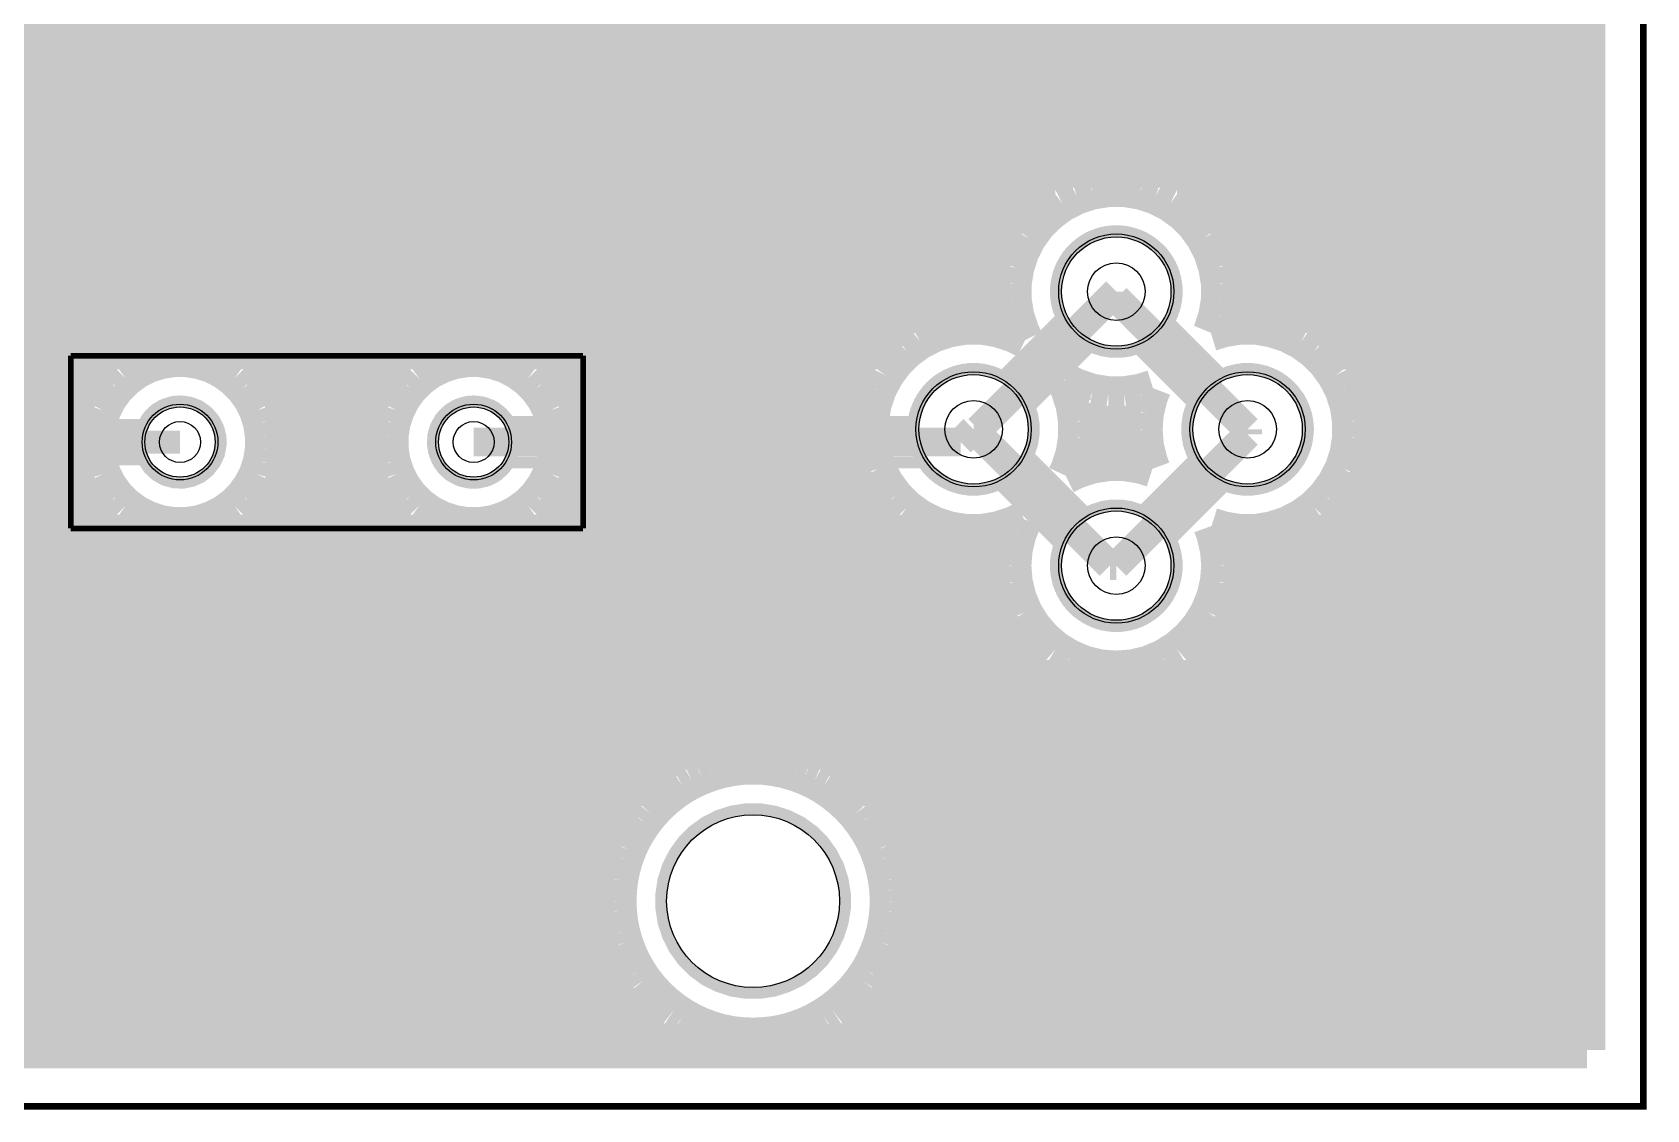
# Model space of a CAD drawing. Extents: x 0 to 3.94, y 0 to 3.94.
# Drawn here: x 2.835 to 3.939, y -0.002 to 0.734 of the extents above; entities that cross this region are included whole.
import ezdxf

# ---------------------------------------------------------------- set-up
doc = ezdxf.new("R2010")
doc.units = 0
for name, color, linetype in [('Board_Outline', 21, 'CONTINUOUS'), ('Bottom', 10, 'CONTINUOUS'), ('Bottom_Mask', 15, 'CONTINUOUS'), ('Drill_Bottom', 12, 'CONTINUOUS'), ('Drill_Top', 11, 'CONTINUOUS'), ('Edge_Bottom', 23, 'CONTINUOUS'), ('Edge_Top', 22, 'CONTINUOUS'), ('Top', 9, 'CONTINUOUS'), ('Top_Assembly', 2, 'CONTINUOUS'), ('Top_Mask', 6, 'CONTINUOUS'), ('Top_Silk', 3, 'CONTINUOUS')]:
    doc.layers.add(name, color=color, linetype=linetype)

msp = doc.modelspace()

# ---------------------------------------------------------------- linework, layer by layer
at = {"layer": 'Board_Outline', "linetype": 'CONTINUOUS', "const_width": 0.0047}
msp.add_lwpolyline([(0, 0), (3.937, 0), (3.937, 3.937), (0, 3.937), (0, 0)], dxfattribs=at)
at = {"layer": 'Bottom', "linetype": 'CONTINUOUS', "const_width": 0.025}
for points in [[(3.8985, 0.0385), (3.8985, 3.8985)], [(0.041, 0.7402), (3.896, 0.7402)], [(0.041, 0.7153), (3.896, 0.7153)], [(0.041, 0.6905), (3.896, 0.6905)], [(0.041, 0.6656), (3.896, 0.6656)], [(0.041, 0.6407), (3.896, 0.6407)], [(3.5308, 0.6107), (3.5397, 0.6173)], [(3.5397, 0.6173), (3.5496, 0.6223)], [(3.5496, 0.6223), (3.5601, 0.6257)], [(3.5601, 0.6257), (3.5711, 0.6274)], [(3.5711, 0.6274), (3.5821, 0.6274)], [(3.5821, 0.6274), (3.5931, 0.6257)], [(3.5931, 0.6257), (3.6036, 0.6223)], [(3.6036, 0.6223), (3.6135, 0.6173)], [(3.6135, 0.6173), (3.6225, 0.6107)], [(0.041, 0.6158), (3.535, 0.6158)], [(3.5229, 0.6029), (3.5308, 0.6107)], [(3.6182, 0.6158), (3.896, 0.6158)], [(3.6225, 0.6107), (3.6303, 0.6029)], [(3.5164, 0.5939), (3.5229, 0.6029)], [(3.6303, 0.6029), (3.6368, 0.5939)], [(2.6511, 0.591), (3.5122, 0.591)], [(3.508, 0.5735), (3.5114, 0.5841)], [(3.5114, 0.5841), (3.5164, 0.5939)], [(3.6368, 0.5939), (3.6418, 0.5841)], [(3.641, 0.591), (3.896, 0.591)], [(3.6418, 0.5841), (3.6452, 0.5735)], [(3.5062, 0.5626), (3.508, 0.5735)], [(3.6452, 0.5735), (3.647, 0.5626)], [(2.6511, 0.5661), (3.5041, 0.5661)], [(3.5062, 0.5515), (3.5062, 0.5626)], [(3.647, 0.5626), (3.647, 0.5515)], [(3.6491, 0.5661), (3.896, 0.5661)], [(3.508, 0.5406), (3.5062, 0.5515)], [(3.647, 0.5515), (3.6452, 0.5406)], [(2.6511, 0.5412), (3.5053, 0.5412)], [(3.5114, 0.5301), (3.508, 0.5406)], [(3.6452, 0.5406), (3.6418, 0.5301)], [(3.6479, 0.5412), (3.896, 0.5412)], [(3.4519, 0.5281), (3.4625, 0.5315)], [(3.4625, 0.5315), (3.4734, 0.5333)], [(3.4734, 0.5333), (3.4845, 0.5333)], [(3.4845, 0.5333), (3.4954, 0.5315)], [(3.4954, 0.5315), (3.506, 0.5281)], [(3.5143, 0.524), (3.5114, 0.5301)], [(3.6413, 0.5289), (3.6499, 0.5315)], [(3.6418, 0.5301), (3.6413, 0.5289)], [(3.6499, 0.5315), (3.6608, 0.5333)], [(3.6608, 0.5333), (3.6719, 0.5333)], [(3.6719, 0.5333), (3.6828, 0.5315)], [(3.6828, 0.5315), (3.6934, 0.5281)], [(3.4331, 0.5166), (3.4421, 0.5231)], [(3.4421, 0.5231), (3.4519, 0.5281)], [(3.506, 0.5281), (3.5143, 0.524)], [(3.6934, 0.5281), (3.7032, 0.5231)], [(3.7032, 0.5231), (3.7122, 0.5166)], [(2.6511, 0.5164), (3.4304, 0.5164)], [(2.9064, 0.5029), (2.9144, 0.507)], [(2.9144, 0.507), (2.9229, 0.5097)], [(2.9229, 0.5097), (2.9318, 0.5111)], [(2.9318, 0.5111), (2.9408, 0.5111)], [(2.9408, 0.5111), (2.9496, 0.5097)], [(2.9496, 0.5097), (2.9581, 0.507)], [(2.9581, 0.507), (2.9661, 0.5029)], [(3.1072, 0.5029), (3.1152, 0.507)], [(3.1152, 0.507), (3.1237, 0.5097)], [(3.1237, 0.5097), (3.1326, 0.5111)], [(3.1326, 0.5111), (3.1415, 0.5111)], [(3.1415, 0.5111), (3.1504, 0.5097)], [(3.1504, 0.5097), (3.1589, 0.507)], [(3.1589, 0.507), (3.1669, 0.5029)], [(3.4188, 0.4998), (3.4253, 0.5087)], [(3.4253, 0.5087), (3.4331, 0.5166)], [(3.7122, 0.5166), (3.72, 0.5087)], [(3.7149, 0.5164), (3.896, 0.5164)], [(3.72, 0.5087), (3.7265, 0.4998)], [(2.8928, 0.4913), (2.8992, 0.4976)], [(2.8992, 0.4976), (2.9064, 0.5029)], [(2.9661, 0.5029), (2.9734, 0.4976)], [(2.9734, 0.4976), (2.9797, 0.4913)], [(3.0936, 0.4913), (3.0999, 0.4976)], [(3.0999, 0.4976), (3.1072, 0.5029)], [(3.1669, 0.5029), (3.1742, 0.4976)], [(3.1742, 0.4976), (3.1805, 0.4913)], [(3.4137, 0.4899), (3.4188, 0.4998)], [(3.5496, 0.4919), (3.5413, 0.496)], [(3.5413, 0.496), (3.5442, 0.4899)], [(3.7265, 0.4998), (3.7316, 0.4899)], [(2.6511, 0.4915), (2.8905, 0.4915)], [(2.8875, 0.484), (2.8928, 0.4913)], [(2.9797, 0.4913), (2.985, 0.484)], [(2.982, 0.4915), (3.0913, 0.4915)], [(3.0883, 0.484), (3.0936, 0.4913)], [(3.1805, 0.4913), (3.1858, 0.484)], [(3.1828, 0.4915), (3.4119, 0.4915)], [(3.4103, 0.4794), (3.4137, 0.4899)], [(3.5442, 0.4899), (3.5476, 0.4794)], [(3.5601, 0.4884), (3.5496, 0.4919)], [(3.5711, 0.4867), (3.5601, 0.4884)], [(3.5821, 0.4867), (3.5711, 0.4867)], [(3.5931, 0.4884), (3.5821, 0.4867)], [(3.6017, 0.4911), (3.5931, 0.4884)], [(3.5966, 0.4739), (3.5992, 0.4847)], [(3.5992, 0.4847), (3.6017, 0.4911)], [(3.7316, 0.4899), (3.735, 0.4794)], [(3.7334, 0.4915), (3.896, 0.4915)], [(2.8807, 0.4675), (2.8835, 0.476)], [(2.8835, 0.476), (2.8875, 0.484)], [(2.985, 0.484), (2.9891, 0.476)], [(2.9891, 0.476), (2.9918, 0.4675)], [(3.0815, 0.4675), (3.0843, 0.476)], [(3.0843, 0.476), (3.0883, 0.484)], [(3.1858, 0.484), (3.1898, 0.476)], [(3.1898, 0.476), (3.1926, 0.4675)], [(3.4086, 0.4684), (3.4103, 0.4794)], [(3.5476, 0.4794), (3.5493, 0.4684)], [(3.5958, 0.4629), (3.5966, 0.4739)], [(3.735, 0.4794), (3.7367, 0.4684)], [(1.9782, 0.4666), (2.878, 0.4666)], [(2.8793, 0.4586), (2.8807, 0.4675)], [(2.9918, 0.4675), (2.9932, 0.4586)], [(2.9945, 0.4666), (3.0788, 0.4666)], [(3.0801, 0.4586), (3.0815, 0.4675)], [(3.1926, 0.4675), (3.194, 0.4586)], [(3.1953, 0.4666), (3.406, 0.4666)], [(3.4086, 0.4574), (3.4086, 0.4684)], [(3.5493, 0.4684), (3.5493, 0.4574)], [(3.5519, 0.4666), (3.5934, 0.4666)], [(3.5966, 0.4519), (3.5958, 0.4629)], [(3.7367, 0.4684), (3.7367, 0.4574)], [(3.7393, 0.4666), (3.896, 0.4666)], [(2.8793, 0.4497), (2.8793, 0.4586)], [(2.9932, 0.4586), (2.9932, 0.4497)], [(3.0801, 0.4497), (3.0801, 0.4586)], [(3.194, 0.4586), (3.194, 0.4497)], [(3.4103, 0.4464), (3.4086, 0.4574)], [(3.5493, 0.4574), (3.5476, 0.4464)], [(3.5992, 0.4411), (3.5966, 0.4519)], [(3.7367, 0.4574), (3.735, 0.4464)], [(1.9814, 0.4418), (2.878, 0.4418)], [(2.8807, 0.4408), (2.8793, 0.4497)], [(2.8835, 0.4323), (2.8807, 0.4408)], [(2.9918, 0.4408), (2.9891, 0.4323)], [(2.9932, 0.4497), (2.9918, 0.4408)], [(2.9946, 0.4418), (3.0788, 0.4418)], [(3.0815, 0.4408), (3.0801, 0.4497)], [(3.0843, 0.4323), (3.0815, 0.4408)], [(3.1926, 0.4408), (3.1898, 0.4323)], [(3.194, 0.4497), (3.1926, 0.4408)], [(3.1953, 0.4418), (3.4091, 0.4418)], [(3.4137, 0.4359), (3.4103, 0.4464)], [(3.5476, 0.4464), (3.5442, 0.4359)], [(3.5488, 0.4418), (3.5965, 0.4418)], [(3.6012, 0.4358), (3.5992, 0.4411)], [(3.735, 0.4464), (3.7316, 0.4359)], [(3.7362, 0.4418), (3.896, 0.4418)], [(2.8875, 0.4243), (2.8835, 0.4323)], [(2.9891, 0.4323), (2.985, 0.4243)], [(3.0883, 0.4243), (3.0843, 0.4323)], [(3.1898, 0.4323), (3.1858, 0.4243)], [(3.4188, 0.426), (3.4137, 0.4359)], [(3.5442, 0.4359), (3.542, 0.4312)], [(3.542, 0.4312), (3.5496, 0.4349)], [(3.5496, 0.4349), (3.5601, 0.4383)], [(3.5601, 0.4383), (3.5711, 0.44)], [(3.5711, 0.44), (3.5821, 0.44)], [(3.5821, 0.44), (3.5931, 0.4383)], [(3.5931, 0.4383), (3.6012, 0.4358)], [(3.7316, 0.4359), (3.7265, 0.426)], [(2.8928, 0.417), (2.8875, 0.4243)], [(2.985, 0.4243), (2.9797, 0.417)], [(3.0936, 0.417), (3.0883, 0.4243)], [(3.1858, 0.4243), (3.1805, 0.417)], [(3.4253, 0.4171), (3.4188, 0.426)], [(3.7265, 0.426), (3.72, 0.4171)], [(1.9743, 0.4169), (2.8904, 0.4169)], [(2.8992, 0.4107), (2.8928, 0.417)], [(2.9064, 0.4054), (2.8992, 0.4107)], [(2.9734, 0.4107), (2.9661, 0.4054)], [(2.9797, 0.417), (2.9734, 0.4107)], [(2.9821, 0.4169), (3.0913, 0.4169)], [(3.0999, 0.4107), (3.0936, 0.417)], [(3.1072, 0.4054), (3.0999, 0.4107)], [(3.1742, 0.4107), (3.1669, 0.4054)], [(3.1805, 0.417), (3.1742, 0.4107)], [(3.1829, 0.4169), (3.4229, 0.4169)], [(3.4331, 0.4092), (3.4253, 0.4171)], [(3.4421, 0.4027), (3.4331, 0.4092)], [(3.7122, 0.4092), (3.7032, 0.4027)], [(3.72, 0.4171), (3.7122, 0.4092)], [(3.7224, 0.4169), (3.896, 0.4169)], [(2.9144, 0.4014), (2.9064, 0.4054)], [(2.9229, 0.3986), (2.9144, 0.4014)], [(2.9318, 0.3972), (2.9229, 0.3986)], [(2.9408, 0.3972), (2.9318, 0.3972)], [(2.9496, 0.3986), (2.9408, 0.3972)], [(2.9581, 0.4014), (2.9496, 0.3986)], [(2.9661, 0.4054), (2.9581, 0.4014)], [(3.1152, 0.4014), (3.1072, 0.4054)], [(3.1237, 0.3986), (3.1152, 0.4014)], [(3.1326, 0.3972), (3.1237, 0.3986)], [(3.1415, 0.3972), (3.1326, 0.3972)], [(3.1504, 0.3986), (3.1415, 0.3972)], [(3.1589, 0.4014), (3.1504, 0.3986)], [(3.1669, 0.4054), (3.1589, 0.4014)], [(3.4519, 0.3977), (3.4421, 0.4027)], [(3.4625, 0.3943), (3.4519, 0.3977)], [(3.506, 0.3977), (3.4954, 0.3943)], [(3.5136, 0.4014), (3.506, 0.3977)], [(3.5095, 0.3915), (3.5136, 0.4014)], [(3.6499, 0.3943), (3.6418, 0.3968)], [(3.6418, 0.3968), (3.6437, 0.3915)], [(3.6934, 0.3977), (3.6828, 0.3943)], [(3.7032, 0.4027), (3.6934, 0.3977)], [(2.6266, 0.392), (3.5072, 0.392)], [(3.4734, 0.3925), (3.4625, 0.3943)], [(3.4845, 0.3925), (3.4734, 0.3925)], [(3.4954, 0.3943), (3.4845, 0.3925)], [(3.5069, 0.3807), (3.5095, 0.3915)], [(3.6437, 0.3915), (3.6463, 0.3807)], [(3.6461, 0.392), (3.896, 0.392)], [(3.6608, 0.3925), (3.6499, 0.3943)], [(3.6719, 0.3925), (3.6608, 0.3925)], [(3.6828, 0.3943), (3.6719, 0.3925)], [(3.506, 0.3697), (3.5069, 0.3807)], [(3.6463, 0.3807), (3.6472, 0.3697)], [(2.6469, 0.3672), (3.5036, 0.3672)], [(3.5069, 0.3586), (3.506, 0.3697)], [(3.6472, 0.3697), (3.6463, 0.3586)], [(3.6497, 0.3672), (3.896, 0.3672)], [(3.5095, 0.3479), (3.5069, 0.3586)], [(3.6463, 0.3586), (3.6437, 0.3479)], [(2.651, 0.3423), (3.5091, 0.3423)], [(3.5137, 0.3376), (3.5095, 0.3479)], [(3.6437, 0.3479), (3.6395, 0.3376)], [(3.6442, 0.3423), (3.896, 0.3423)], [(3.5195, 0.3282), (3.5137, 0.3376)], [(3.6395, 0.3376), (3.6337, 0.3282)], [(3.5267, 0.3198), (3.5195, 0.3282)], [(3.5351, 0.3126), (3.5267, 0.3198)], [(3.6265, 0.3198), (3.6181, 0.3126)], [(3.6337, 0.3282), (3.6265, 0.3198)], [(2.643, 0.3174), (3.5266, 0.3174)], [(3.5446, 0.3068), (3.5351, 0.3126)], [(3.6181, 0.3126), (3.6087, 0.3068)], [(3.6266, 0.3174), (3.896, 0.3174)], [(3.5548, 0.3025), (3.5446, 0.3068)], [(3.5656, 0.2999), (3.5548, 0.3025)], [(3.5766, 0.2991), (3.5656, 0.2999)], [(3.5877, 0.2999), (3.5766, 0.2991)], [(3.5984, 0.3025), (3.5877, 0.2999)], [(3.6087, 0.3068), (3.5984, 0.3025)], [(2.6083, 0.2926), (3.896, 0.2926)], [(0.041, 0.2677), (3.896, 0.2677)], [(0.041, 0.2428), (3.896, 0.2428)], [(3.3067, 0.23), (3.3138, 0.2314)], [(3.3138, 0.2314), (3.321, 0.2323)], [(3.321, 0.2323), (3.3282, 0.2325)], [(3.3282, 0.2325), (3.3354, 0.2323)], [(3.3354, 0.2323), (3.3426, 0.2314)], [(3.3426, 0.2314), (3.3497, 0.23)], [(3.28, 0.219), (3.2863, 0.2225)], [(3.2863, 0.2225), (3.2929, 0.2255)], [(3.2929, 0.2255), (3.2997, 0.228)], [(3.2997, 0.228), (3.3067, 0.23)], [(3.3497, 0.23), (3.3567, 0.228)], [(3.3567, 0.228), (3.3635, 0.2255)], [(3.3635, 0.2255), (3.3701, 0.2225)], [(3.3701, 0.2225), (3.3764, 0.219)], [(0.2309, 0.2179), (3.2759, 0.2179)], [(3.263, 0.2055), (3.2683, 0.2104)], [(3.2683, 0.2104), (3.274, 0.2149)], [(3.274, 0.2149), (3.28, 0.219)], [(3.3764, 0.219), (3.3824, 0.2149)], [(3.3805, 0.2179), (3.896, 0.2179)], [(3.3824, 0.2149), (3.3881, 0.2104)], [(3.3881, 0.2104), (3.3934, 0.2055)], [(3.2536, 0.1945), (3.2581, 0.2002)], [(3.2581, 0.2002), (3.263, 0.2055)], [(3.3934, 0.2055), (3.3984, 0.2002)], [(3.3984, 0.2002), (3.4028, 0.1945)], [(0.2568, 0.1931), (3.25, 0.1931)], [(3.246, 0.1822), (3.2496, 0.1885)], [(3.2496, 0.1885), (3.2536, 0.1945)], [(3.4028, 0.1945), (3.4069, 0.1885)], [(3.4064, 0.1931), (3.896, 0.1931)], [(3.4069, 0.1885), (3.4104, 0.1822)], [(3.2405, 0.1688), (3.243, 0.1756)], [(3.243, 0.1756), (3.246, 0.1822)], [(3.4104, 0.1822), (3.4134, 0.1756)], [(3.4134, 0.1756), (3.4159, 0.1688)], [(0.269, 0.1682), (3.2378, 0.1682)], [(3.2385, 0.1618), (3.2405, 0.1688)], [(3.4159, 0.1688), (3.4179, 0.1618)], [(3.4186, 0.1682), (3.896, 0.1682)], [(3.2363, 0.1475), (3.2371, 0.1547)], [(3.2371, 0.1547), (3.2385, 0.1618)], [(3.4179, 0.1618), (3.4193, 0.1547)], [(3.4193, 0.1547), (3.4202, 0.1475)], [(0.2733, 0.1433), (3.2335, 0.1433)], [(3.236, 0.1403), (3.2363, 0.1475)], [(3.4202, 0.1475), (3.4205, 0.1403)], [(3.4229, 0.1433), (3.896, 0.1433)], [(3.2363, 0.1331), (3.236, 0.1403)], [(3.2371, 0.1259), (3.2363, 0.1331)], [(3.4202, 0.1331), (3.4193, 0.1259)], [(3.4205, 0.1403), (3.4202, 0.1331)], [(3.2385, 0.1188), (3.2371, 0.1259)], [(3.4193, 0.1259), (3.4179, 0.1188)], [(0.2707, 0.1185), (3.2361, 0.1185)], [(3.2405, 0.1118), (3.2385, 0.1188)], [(3.243, 0.105), (3.2405, 0.1118)], [(3.4159, 0.1118), (3.4134, 0.105)], [(3.4179, 0.1188), (3.4159, 0.1118)], [(3.4203, 0.1185), (3.896, 0.1185)], [(3.246, 0.0984), (3.243, 0.105)], [(3.2496, 0.0921), (3.246, 0.0984)], [(3.4104, 0.0984), (3.4069, 0.0921)], [(3.4134, 0.105), (3.4104, 0.0984)], [(0.2606, 0.0936), (3.2462, 0.0936)], [(3.2536, 0.0861), (3.2496, 0.0921)], [(3.4069, 0.0921), (3.4028, 0.0861)], [(3.4102, 0.0936), (3.896, 0.0936)], [(3.2581, 0.0804), (3.2536, 0.0861)], [(3.263, 0.0751), (3.2581, 0.0804)], [(3.3984, 0.0804), (3.3934, 0.0751)], [(3.4028, 0.0861), (3.3984, 0.0804)], [(0.2393, 0.0687), (3.2675, 0.0687)], [(3.2683, 0.0702), (3.263, 0.0751)], [(3.274, 0.0657), (3.2683, 0.0702)], [(3.28, 0.0617), (3.274, 0.0657)], [(3.3824, 0.0657), (3.3764, 0.0617)], [(3.3881, 0.0702), (3.3824, 0.0657)], [(3.3934, 0.0751), (3.3881, 0.0702)], [(3.3889, 0.0687), (3.896, 0.0687)], [(3.2863, 0.0581), (3.28, 0.0617)], [(3.2929, 0.0551), (3.2863, 0.0581)], [(3.2997, 0.0526), (3.2929, 0.0551)], [(3.3635, 0.0551), (3.3567, 0.0526)], [(3.3701, 0.0581), (3.3635, 0.0551)], [(3.3764, 0.0617), (3.3701, 0.0581)], [(0.041, 0.0439), (3.896, 0.0439)], [(3.3067, 0.0506), (3.2997, 0.0526)], [(3.3138, 0.0492), (3.3067, 0.0506)], [(3.321, 0.0484), (3.3138, 0.0492)], [(3.3282, 0.0481), (3.321, 0.0484)], [(3.3354, 0.0484), (3.3282, 0.0481)], [(3.3426, 0.0492), (3.3354, 0.0484)], [(3.3497, 0.0506), (3.3426, 0.0492)], [(3.3567, 0.0526), (3.3497, 0.0506)], [(0.0385, 0.0385), (3.8985, 0.0385)]]:
    msp.add_lwpolyline(points, dxfattribs=at)
at = {"layer": 'Bottom'}
for centre, radius in [((3.5766, 0.5571), 0.0374), ((3.479, 0.4629), 0.0374), ((3.6664, 0.4629), 0.0374), ((2.9363, 0.4542), 0.024), ((3.1371, 0.4542), 0.024), ((3.5766, 0.3697), 0.0374)]:
    msp.add_circle(centre, radius, dxfattribs=at)
at = {"layer": 'Bottom_Mask'}
for centre, radius in [((3.5766, 0.5571), 0.0394), ((3.479, 0.4629), 0.0394), ((3.6664, 0.4629), 0.0394), ((2.9363, 0.4542), 0.0259), ((3.1371, 0.4542), 0.0259), ((3.5766, 0.3697), 0.0394)]:
    msp.add_circle(centre, radius, dxfattribs=at)
at = {"layer": 'Drill_Bottom'}
for centre, radius in [((3.5766, 0.5571), 0.0197), ((3.479, 0.4629), 0.0197), ((3.6664, 0.4629), 0.0197), ((2.9363, 0.4542), 0.014), ((3.1371, 0.4542), 0.014), ((3.5766, 0.3697), 0.0197), ((3.3282, 0.1403), 0.0591)]:
    msp.add_circle(centre, radius, dxfattribs=at)
at = {"layer": 'Drill_Top'}
for centre, radius in [((3.5766, 0.5571), 0.0197), ((3.479, 0.4629), 0.0197), ((3.6664, 0.4629), 0.0197), ((2.9363, 0.4542), 0.014), ((3.1371, 0.4542), 0.014), ((3.5766, 0.3697), 0.0197), ((3.3282, 0.1403), 0.0591)]:
    msp.add_circle(centre, radius, dxfattribs=at)
at = {"layer": 'Edge_Bottom', "linetype": 'CONTINUOUS', "const_width": 0.008}
for points in [[(3.6179, 0.5538), (3.6169, 0.5474), (3.6149, 0.5412), (3.6119, 0.5354), (3.6081, 0.5302), (3.6035, 0.5256), (3.5982, 0.5218), (3.5925, 0.5188), (3.5863, 0.5168), (3.5799, 0.5158), (3.5734, 0.5158), (3.5669, 0.5168), (3.5608, 0.5188), (3.555, 0.5218), (3.5497, 0.5256), (3.5451, 0.5302), (3.5413, 0.5354), (3.5384, 0.5412), (3.5364, 0.5474), (3.5353, 0.5538), (3.5353, 0.5603), (3.5364, 0.5667), (3.5384, 0.5729), (3.5413, 0.5787), (3.5451, 0.584), (3.5497, 0.5885), (3.555, 0.5924), (3.5608, 0.5953), (3.5669, 0.5973), (3.5734, 0.5983), (3.5799, 0.5983), (3.5863, 0.5973), (3.5925, 0.5953), (3.5982, 0.5924), (3.6035, 0.5885), (3.6081, 0.584), (3.6119, 0.5787), (3.6149, 0.5729), (3.6169, 0.5667), (3.6179, 0.5603), (3.6179, 0.5538)], [(3.5202, 0.4596), (3.5192, 0.4532), (3.5172, 0.4471), (3.5143, 0.4413), (3.5104, 0.436), (3.5058, 0.4314), (3.5006, 0.4276), (3.4948, 0.4246), (3.4886, 0.4226), (3.4822, 0.4216), (3.4757, 0.4216), (3.4693, 0.4226), (3.4631, 0.4246), (3.4573, 0.4276), (3.4521, 0.4314), (3.4475, 0.436), (3.4437, 0.4413), (3.4407, 0.4471), (3.4387, 0.4532), (3.4377, 0.4596), (3.4377, 0.4661), (3.4387, 0.4726), (3.4407, 0.4787), (3.4437, 0.4845), (3.4475, 0.4898), (3.4521, 0.4944), (3.4573, 0.4982), (3.4631, 0.5011), (3.4693, 0.5031), (3.4757, 0.5042), (3.4822, 0.5042), (3.4886, 0.5031), (3.4948, 0.5011), (3.5006, 0.4982), (3.5058, 0.4944), (3.5104, 0.4898), (3.5143, 0.4845), (3.5172, 0.4787), (3.5192, 0.4726), (3.5202, 0.4661), (3.5202, 0.4596)], [(3.7076, 0.4596), (3.7066, 0.4532), (3.7046, 0.4471), (3.7017, 0.4413), (3.6978, 0.436), (3.6932, 0.4314), (3.688, 0.4276), (3.6822, 0.4246), (3.676, 0.4226), (3.6696, 0.4216), (3.6631, 0.4216), (3.6567, 0.4226), (3.6505, 0.4246), (3.6447, 0.4276), (3.6395, 0.4314), (3.6349, 0.436), (3.6311, 0.4413), (3.6281, 0.4471), (3.6261, 0.4532), (3.6251, 0.4596), (3.6251, 0.4661), (3.6261, 0.4726), (3.6281, 0.4787), (3.6311, 0.4845), (3.6349, 0.4898), (3.6395, 0.4944), (3.6447, 0.4982), (3.6505, 0.5011), (3.6567, 0.5031), (3.6631, 0.5042), (3.6696, 0.5042), (3.676, 0.5031), (3.6822, 0.5011), (3.688, 0.4982), (3.6932, 0.4944), (3.6978, 0.4898), (3.7017, 0.4845), (3.7046, 0.4787), (3.7066, 0.4726), (3.7076, 0.4661), (3.7076, 0.4596)], [(2.9641, 0.452), (2.9629, 0.4455), (2.9601, 0.4396), (2.956, 0.4344), (2.9509, 0.4303), (2.9449, 0.4276), (2.9385, 0.4263), (2.9319, 0.4266), (2.9256, 0.4283), (2.9198, 0.4315), (2.915, 0.436), (2.9114, 0.4415), (2.9091, 0.4476), (2.9083, 0.4542), (2.9091, 0.4607), (2.9114, 0.4669), (2.915, 0.4723), (2.9198, 0.4768), (2.9256, 0.48), (2.9319, 0.4818), (2.9385, 0.482), (2.9449, 0.4807), (2.9509, 0.478), (2.956, 0.4739), (2.9601, 0.4688), (2.9629, 0.4628), (2.9641, 0.4564), (2.9641, 0.452)], [(3.1649, 0.452), (3.1636, 0.4455), (3.1609, 0.4396), (3.1568, 0.4344), (3.1517, 0.4303), (3.1457, 0.4276), (3.1393, 0.4263), (3.1327, 0.4266), (3.1264, 0.4283), (3.1206, 0.4315), (3.1158, 0.436), (3.1122, 0.4415), (3.1099, 0.4476), (3.1091, 0.4542), (3.1099, 0.4607), (3.1122, 0.4669), (3.1158, 0.4723), (3.1206, 0.4768), (3.1264, 0.48), (3.1327, 0.4818), (3.1393, 0.482), (3.1457, 0.4807), (3.1517, 0.478), (3.1568, 0.4739), (3.1609, 0.4688), (3.1636, 0.4628), (3.1649, 0.4564), (3.1649, 0.452)], [(3.6179, 0.3664), (3.6169, 0.36), (3.6149, 0.3538), (3.6119, 0.348), (3.6081, 0.3428), (3.6035, 0.3382), (3.5982, 0.3344), (3.5925, 0.3314), (3.5863, 0.3294), (3.5799, 0.3284), (3.5734, 0.3284), (3.5669, 0.3294), (3.5608, 0.3314), (3.555, 0.3344), (3.5497, 0.3382), (3.5451, 0.3428), (3.5413, 0.348), (3.5384, 0.3538), (3.5364, 0.36), (3.5353, 0.3664), (3.5353, 0.3729), (3.5364, 0.3793), (3.5384, 0.3855), (3.5413, 0.3913), (3.5451, 0.3966), (3.5497, 0.4011), (3.555, 0.405), (3.5608, 0.4079), (3.5669, 0.4099), (3.5734, 0.4109), (3.5799, 0.4109), (3.5863, 0.4099), (3.5925, 0.4079), (3.5982, 0.405), (3.6035, 0.4011), (3.6081, 0.3966), (3.6119, 0.3913), (3.6149, 0.3855), (3.6169, 0.3793), (3.6179, 0.3729), (3.6179, 0.3664)], [(3.3911, 0.1354), (3.3895, 0.1256), (3.3865, 0.1162), (3.382, 0.1074), (3.3762, 0.0994), (3.3692, 0.0924), (3.3612, 0.0865), (3.3523, 0.0821), (3.3429, 0.079), (3.3332, 0.0775), (3.3233, 0.0775), (3.3135, 0.079), (3.3041, 0.0821), (3.2953, 0.0865), (3.2873, 0.0924), (3.2803, 0.0994), (3.2745, 0.1074), (3.27, 0.1162), (3.2669, 0.1256), (3.2654, 0.1354), (3.2654, 0.1453), (3.2669, 0.155), (3.27, 0.1644), (3.2745, 0.1733), (3.2803, 0.1813), (3.2873, 0.1883), (3.2953, 0.1941), (3.3041, 0.1986), (3.3135, 0.2016), (3.3233, 0.2032), (3.3332, 0.2032), (3.3429, 0.2016), (3.3523, 0.1986), (3.3612, 0.1941), (3.3692, 0.1883), (3.3762, 0.1813), (3.382, 0.1733), (3.3865, 0.1644), (3.3895, 0.155), (3.3911, 0.1453), (3.3911, 0.1354)]]:
    msp.add_lwpolyline(points, dxfattribs=at)
at = {"layer": 'Edge_Top', "linetype": 'CONTINUOUS', "const_width": 0.008}
for points in [[(3.1613, 0.4403), (3.1583, 0.436), (3.1535, 0.4315), (3.1478, 0.4283), (3.1414, 0.4266), (3.1349, 0.4263), (3.1284, 0.4276), (3.1225, 0.4303), (3.1173, 0.4344), (3.1132, 0.4396), (3.1105, 0.4455), (3.1092, 0.452), (3.1094, 0.4585), (3.1112, 0.4649), (3.1144, 0.4706), (3.1189, 0.4754), (3.1244, 0.4791), (3.1305, 0.4813), (3.1371, 0.4821), (3.1436, 0.4813), (3.1497, 0.4791), (3.1552, 0.4754), (3.1597, 0.4706), (3.1613, 0.468), (3.4379, 0.468), (3.4396, 0.4757), (3.4421, 0.4817), (3.4455, 0.4872), (3.4497, 0.4922), (3.4546, 0.4964), (3.4602, 0.4998), (3.4662, 0.5023), (3.4725, 0.5038), (3.479, 0.5043), (3.4854, 0.5038), (3.4917, 0.5023), (3.4978, 0.4998), (3.499, 0.4991), (3.5392, 0.5393), (3.5372, 0.5443), (3.5357, 0.5506), (3.5352, 0.5571), (3.5357, 0.5635), (3.5372, 0.5699), (3.5397, 0.5759), (3.5431, 0.5814), (3.5473, 0.5863), (3.5523, 0.5906), (3.5578, 0.594), (3.5638, 0.5964), (3.5701, 0.598), (3.5766, 0.5985), (3.5831, 0.598), (3.5894, 0.5964), (3.5954, 0.594), (3.6009, 0.5906), (3.6059, 0.5863), (3.6101, 0.5814), (3.6135, 0.5759), (3.616, 0.5699), (3.6175, 0.5635), (3.618, 0.5571), (3.6175, 0.5506), (3.616, 0.5443), (3.6135, 0.5383), (3.6124, 0.5364), (3.6485, 0.5003), (3.6536, 0.5023), (3.6599, 0.5038), (3.6664, 0.5043), (3.6728, 0.5038), (3.6792, 0.5023), (3.6852, 0.4998), (3.6907, 0.4964), (3.6956, 0.4922), (3.6998, 0.4872), (3.7032, 0.4817), (3.7057, 0.4757), (3.7072, 0.4694), (3.7078, 0.4629), (3.7072, 0.4564), (3.7057, 0.4501), (3.7032, 0.4441), (3.6998, 0.4386), (3.6956, 0.4336), (3.6907, 0.4294), (3.6852, 0.426), (3.6792, 0.4235), (3.6728, 0.422), (3.6664, 0.4215), (3.6599, 0.422), (3.6536, 0.4235), (3.651, 0.4245), (3.614, 0.3875), (3.616, 0.3825), (3.6175, 0.3761), (3.618, 0.3697), (3.6175, 0.3632), (3.616, 0.3569), (3.6135, 0.3509), (3.6101, 0.3453), (3.6059, 0.3404), (3.6009, 0.3362), (3.5954, 0.3328), (3.5894, 0.3303), (3.5831, 0.3288), (3.5766, 0.3283), (3.5701, 0.3288), (3.5638, 0.3303), (3.5578, 0.3328), (3.5523, 0.3362), (3.5473, 0.3404), (3.5431, 0.3453), (3.5397, 0.3509), (3.5372, 0.3569), (3.5357, 0.3632), (3.5352, 0.3697), (3.5357, 0.3761), (3.5372, 0.3825), (3.5379, 0.3844), (3.4968, 0.4255), (3.4917, 0.4235), (3.4854, 0.422), (3.479, 0.4215), (3.4725, 0.422), (3.4662, 0.4235), (3.4602, 0.426), (3.4546, 0.4294), (3.4497, 0.4336), (3.4455, 0.4386), (3.4443, 0.4403), (3.1613, 0.4403), (3.1613, 0.4403)], [(3.5913, 0.5184), (3.5863, 0.5168), (3.5799, 0.5158), (3.5734, 0.5158), (3.5669, 0.5168), (3.5608, 0.5188), (3.5588, 0.5197), (3.5174, 0.4783), (3.5192, 0.4726), (3.5202, 0.4661), (3.5202, 0.4596), (3.5192, 0.4532), (3.5172, 0.4471), (3.5163, 0.4451), (3.5559, 0.4055), (3.5608, 0.4079), (3.5669, 0.4099), (3.5734, 0.4109), (3.5799, 0.4109), (3.5863, 0.4099), (3.5925, 0.4079), (3.5944, 0.407), (3.6302, 0.4428), (3.627, 0.4501), (3.6255, 0.4564), (3.625, 0.4629), (3.6255, 0.4694), (3.627, 0.4757), (3.629, 0.4807), (3.5913, 0.5184), (3.5913, 0.5184)], [(2.6908, 0.466), (2.911, 0.466), (2.9137, 0.4706), (2.9181, 0.4754), (2.9236, 0.4791), (2.9297, 0.4813), (2.9363, 0.4821), (2.9428, 0.4813), (2.949, 0.4791), (2.9544, 0.4754), (2.9589, 0.4706), (2.9621, 0.4649), (2.9639, 0.4585), (2.9641, 0.452), (2.9629, 0.4455), (2.9601, 0.4396), (2.956, 0.4344), (2.9509, 0.4303), (2.9449, 0.4276), (2.9385, 0.4263), (2.9319, 0.4266), (2.9256, 0.4283), (2.9198, 0.4315), (2.915, 0.436), (2.9114, 0.4415), (2.911, 0.4423), (2.6838, 0.4424)], [(3.3911, 0.1354), (3.3895, 0.1256), (3.3865, 0.1162), (3.382, 0.1074), (3.3762, 0.0994), (3.3692, 0.0924), (3.3612, 0.0865), (3.3523, 0.0821), (3.3429, 0.079), (3.3332, 0.0775), (3.3233, 0.0775), (3.3135, 0.079), (3.3041, 0.0821), (3.2953, 0.0865), (3.2873, 0.0924), (3.2803, 0.0994), (3.2745, 0.1074), (3.27, 0.1162), (3.2669, 0.1256), (3.2654, 0.1354), (3.2654, 0.1453), (3.2669, 0.155), (3.27, 0.1644), (3.2745, 0.1733), (3.2803, 0.1813), (3.2873, 0.1883), (3.2953, 0.1941), (3.3041, 0.1986), (3.3135, 0.2016), (3.3233, 0.2032), (3.3332, 0.2032), (3.3429, 0.2016), (3.3523, 0.1986), (3.3612, 0.1941), (3.3692, 0.1883), (3.3762, 0.1813), (3.382, 0.1733), (3.3865, 0.1644), (3.3895, 0.155), (3.3911, 0.1453), (3.3911, 0.1354)]]:
    msp.add_lwpolyline(points, dxfattribs=at)
at = {"layer": 'Top', "linetype": 'CONTINUOUS'}
for points, const_width in [([(3.4824, 0.4629), (3.5766, 0.5571)], 0.0197), ([(3.5766, 0.5571), (3.5766, 0.5526)], 0.0197), ([(3.5766, 0.5526), (3.6664, 0.4629)], 0.0197), ([(3.1371, 0.4542), (3.4702, 0.4542)], 0.0197), ([(3.4702, 0.4542), (3.479, 0.4629)], 0.0197), ([(3.479, 0.4629), (3.4824, 0.4629)], 0.0197), ([(3.5722, 0.3697), (3.479, 0.4629)], 0.0197), ([(3.6664, 0.4594), (3.5766, 0.3697)], 0.0197), ([(3.6664, 0.4629), (3.6664, 0.4594)], 0.0197), ([(2.9363, 0.4542), (2.6856, 0.4542)], 0.0157), ([(3.5766, 0.3697), (3.5722, 0.3697)], 0.0197)]:
    msp.add_lwpolyline(points, dxfattribs=dict(at, const_width=const_width))
at = {"layer": 'Top'}
for centre, radius in [((3.5766, 0.5571), 0.0374), ((3.479, 0.4629), 0.0374), ((3.6664, 0.4629), 0.0374), ((2.9363, 0.4542), 0.024), ((3.1371, 0.4542), 0.024), ((3.5766, 0.3697), 0.0374)]:
    msp.add_circle(centre, radius, dxfattribs=at)
at = {"layer": 'Top_Assembly', "linetype": 'CONTINUOUS', "const_width": 0.0079}
for points in [[(2.8616, 0.5132), (3.212, 0.5132)], [(2.8616, 0.3951), (2.8616, 0.5132)], [(3.212, 0.5132), (3.212, 0.3951)], [(3.212, 0.3951), (2.8616, 0.3951)]]:
    msp.add_lwpolyline(points, dxfattribs=at)
at = {"layer": 'Top_Mask'}
for centre, radius in [((3.5766, 0.5571), 0.0394), ((3.479, 0.4629), 0.0394), ((3.6664, 0.4629), 0.0394), ((2.9363, 0.4542), 0.0259), ((3.1371, 0.4542), 0.0259), ((3.5766, 0.3697), 0.0394)]:
    msp.add_circle(centre, radius, dxfattribs=at)
at = {"layer": 'Top_Silk', "linetype": 'CONTINUOUS'}
for points, const_width in [([(3.0279, 0.5864), (2.9968, 0.5864), (2.9968, 0.5362)], 0.0077), ([(3.0482, 0.5864), (3.0744, 0.5864), (3.0601, 0.5673), (3.0673, 0.5673), (3.072, 0.5649), (3.0744, 0.5625), (3.0769, 0.5553), (3.0769, 0.5506), (3.0744, 0.5434), (3.0697, 0.5386), (3.0625, 0.5362), (3.0553, 0.5362), (3.0482, 0.5386), (3.0458, 0.541), (3.0434, 0.5458)], 0.0077), ([(2.9968, 0.5625), (3.0159, 0.5625)], 0.0077), ([(3.8081, 0.5275), (3.8081, 0.4759)], 0.0093), ([(2.8616, 0.5132), (3.212, 0.5132)], 0.0039), ([(2.8616, 0.3951), (2.8616, 0.5132)], 0.0039), ([(3.212, 0.5132), (3.212, 0.3951)], 0.0039), ([(3.8339, 0.5017), (3.7823, 0.5017)], 0.0093), ([(3.8382, 0.4229), (3.8382, 0.4516), (3.8124, 0.4544), (3.8153, 0.4516), (3.8182, 0.443), (3.8182, 0.4344), (3.8153, 0.4258), (3.8096, 0.42), (3.801, 0.4172), (3.7952, 0.4172), (3.7866, 0.42), (3.7809, 0.4258), (3.778, 0.4344), (3.778, 0.443), (3.7809, 0.4516), (3.7838, 0.4544), (3.7895, 0.4574)], 0.0093), ([(3.8182, 0.3986), (3.778, 0.3814), (3.8182, 0.3642)], 0.0093), ([(3.212, 0.3951), (2.8616, 0.3951)], 0.0039)]:
    msp.add_lwpolyline(points, dxfattribs=dict(at, const_width=const_width))

doc.saveas('drawing.dxf')
